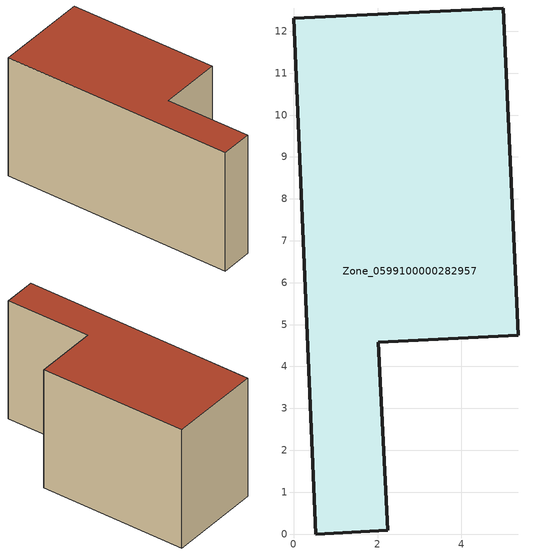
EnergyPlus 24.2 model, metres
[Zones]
Zone_0599100000282957
 floor ground (C_G): 0,12.32 5,12.56 5.36,4.74 2.02,4.58 2.24,0.09 0.52,0 z0
 wall outside (C_F): 0.52,0 2.24,0.09 2.02,4.58 5.36,4.74 5,12.56 0,12.32 0.52,0 z0:6.6
 roof outside (C_R): 5,12.56 0,12.32 0.52,0 2.24,0.09 2.02,4.58 5.36,4.74 z6.6
[BUILDING]
Pand.0599100000282957: North Axis=0; Terrain=City; Loads Convergence Tolerance Value=0.04; Temperature Convergence Tolerance Value=0.4; Solar Distribution=FullExterior; Maximum Number of Warmup Days=25; Minimum Number of Warmup Days=1
[Site:Location]
Rotterdam.The.Hague.AP_ZH_NLD Design_Conditions: Latitude=51.96; Longitude=4.45; Time Zone=1; Elevation=-4.5
[SITE:GROUNDTEMPERATURE:BUILDINGSURFACE]
18, 18, 18, 18, 18, 18, 18, 18, 18, 18, 18, 18
[MATERIAL] Thermal Absorptance=0.9; Solar Absorptance=0.7; Visible Absorptance=0.7
Name | Roughness | Thickness | Conductivity | Density | Specific Heat
G.TI.1946 | MediumSmooth | 0.15 | 1 | 540 | 1210
F.TI.1946 | Rough | 0.3 | 0.857143 | 1920 | 840
R.TI.1946 | MediumRough | 0.2 | 0.1 | 1500 | 1000
[CONSTRUCTION]
C_G: G.TI.1946
C_F: F.TI.1946
C_R: R.TI.1946
[ZONE]
Zone_0599100000282957: Type=1; Multiplier=1; Ceiling Height=Autocalculate; Volume=Autocalculate; Floor Area=autocalculate; Part of Total Floor Area=Yes
[ZONEINFILTRATION:DESIGNFLOWRATE]
Infil_Zone_0599100000282957: Zone or ZoneList or Space or SpaceList=Zone_0599100000282957; Schedule=AlwaysOn; Design Flow Rate Calculation Method=Flow/Area; Flow Rate per Floor Area=0.003; Constant Term Coefficient=1; Temperature Term Coefficient=0; Velocity Term Coefficient=0; Velocity Squared Term Coefficient=0
[HVACTEMPLATE:ZONE:IDEALLOADSAIRSYSTEM]
Zone_0599100000282957: Maximum Heating Supply Air Temperature=50; Minimum Cooling Supply Air Temperature=13; Maximum Heating Supply Air Humidity Ratio=0.0156; Minimum Cooling Supply Air Humidity Ratio=0.0077; Heating Limit=NoLimit; Cooling Limit=NoLimit; Dehumidification Control Type=ConstantSensibleHeatRatio; Cooling Sensible Heat Ratio=0.7; Dehumidification Setpoint=60; Humidification Control Type=None; Humidification Setpoint=30; Outdoor Air Method=None; Outdoor Air Flow Rate per Person=0.00944; Outdoor Air Flow Rate per Zone Floor Area=0; Outdoor Air Flow Rate per Zone=0; Demand Controlled Ventilation Type=None; Outdoor Air Economizer Type=NoEconomizer; Heat Recovery Type=None; Sensible Heat Recovery Effectiveness=0.7; Latent Heat Recovery Effectiveness=0.65
[ZONECONTROL:THERMOSTAT]
ThermostatControl_Zone_0599100000282957: Zone or ZoneList=Zone_0599100000282957; Control Type Schedule=DualSetpointControlType; Control 1=Thermostat_Zone_0599100000282957; Temperature Difference Between Cutout And Setpoint=0
[THERMOSTATSETPOINT:DUALSETPOINT]
Thermostat_Zone_0599100000282957: Heating Setpoint Temperature Schedule=HeatingSetpoint_Zone_0599100000282957; Cooling Setpoint Temperature Schedule=CoolingSetpoint_Zone_0599100000282957
[SCHEDULE:COMPACT]
HeatingSetpoint_Zone_0599100000282957: Through: 12/31, For: AllDays, Until: 24:00, 21
CoolingSetpoint_Zone_0599100000282957: Through: 12/31, For: AllDays, Until: 24:00, 24
DualSetpointControlType: Through: 12/31, For: AllDays, Until: 24:00, 4
AlwaysOn: Through: 12/31, For: AllDays, Until: 24:00, 1
